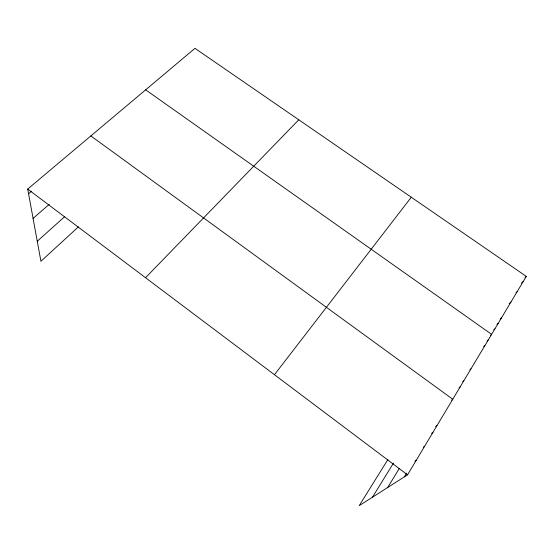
<?xml version="1.0" encoding="UTF-8"?>
<svg xmlns="http://www.w3.org/2000/svg" width="554" height="554" viewBox="0 0 554 554"><rect width="100%" height="100%" fill="white"/><g stroke="black" fill="none" stroke-linecap="round" stroke-linejoin="round"><path stroke-width="0.83" d="M387.869 459.605L359.2 505.664L407.529 474.833L526.3 276.404L194.966 48.337L27.7 189.066L40.927 261.266L78.453 226.842M404.358 476.856L406.525 473.248M387.724 487.472L399.296 468.455M372.468 497.208L393.444 463.144M274.452 374.705L411.283 197.231M145.543 277.72L298.772 119.789M525.053 277.568L526.3 276.404M521.439 283.149L523.301 281.411M515.982 292.713L517.214 291.577M509.168 303.62L511.01 301.951M37.256 241.246L64.735 216.621M500.248 318.979L501.467 317.899M497 324.395L498.219 323.321M493.725 329.865L494.937 328.806M33.074 218.408L49.251 204.308M490.415 335.385L491.62 334.339L145.64 89.838M487.07 340.973L488.275 339.934M483.69 346.61L484.889 345.592M28.559 193.741L31.55 191.206M469.82 369.767L470.997 368.805M462.659 381.72L463.823 380.785M459.017 387.793L460.18 386.872M451.628 400.14L452.77 399.247L90.856 135.931M435.645 426.608L436.981 425.624M431.594 433.366L432.923 432.411M423.346 447.133L424.655 446.219M414.904 461.219L416.192 460.353M27.7 189.066L407.529 474.833"/></g></svg>
